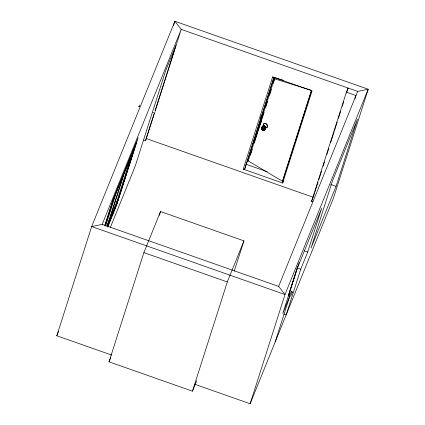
<?xml version="1.0" encoding="UTF-8"?>
<svg xmlns="http://www.w3.org/2000/svg" width="425" height="425" viewBox="0 0 425 425"><rect width="100%" height="100%" fill="white"/><g stroke="black" fill="none" stroke-linecap="round" stroke-linejoin="round"><path stroke-width="0.64" d="M260.775 121.082L260.408 122.628L260.775 121.082L261.178 121.322L260.706 122.613M290.631 296.321L292.342 292.129L292.177 291.667A0.632 0.494 22.1 0 0 291.608 291.47L291.215 291.736L291.38 292.198M261.343 128.297C262.363 122.554 268.387 131.824 262.687 130.225M261.832 127.341C262.124 124.642 265.917 126.379 265.561 128.499M262.188 127.08L262.746 125.959L264.44 125.752M263.468 124.886L263.787 123.887M283.385 80.298L272.622 76.941L243.196 169.155L244.545 169.575L273.668 78.264M139.177 106.17L139.071 106.5L139.188 106.138M111.86 355.13L56.796 335.771L91.657 226.546L174.856 21.25L368.204 89.229L333.343 198.454L250.144 403.75L195.08 384.391M104.895 225.277L113.108 199.543L138.152 137.748L116.721 204.898L107.796 226.923M105.033 225.393L112.869 200.844L136.244 143.167L116.96 203.602L107.509 226.913M105.14 225.617L114.819 195.282M105.655 226.047L118.511 185.757M107.063 226.541L124.137 173.033M107.366 226.153L123.903 174.33L134.337 148.585L117.194 202.3L107.254 226.822M132.945 150.907L116.604 202.093L107.663 224.166M173.442 25.67L174.856 21.25L181.225 29.373L357.659 91.402L368.204 89.229L285.005 294.525L250.144 403.75M143.719 140.022L145.531 140.659L154.397 112.875M155.003 110.978L175.961 45.31L165.665 70.715L135.235 166.063L110.362 227.428M145.531 140.659L154.626 112.71M155.231 110.819L181.225 29.373L102.197 224.373L91.657 226.546L285.005 294.525L278.635 286.402L102.197 224.373M155.284 111.802L155.194 112.099M196.674 380.752L192.456 391.165L109.028 361.834L143.884 252.604L160.528 211.538L243.955 240.869L234.218 271.161M260.663 117.465L261.269 115.573M244.545 169.575L273.604 78.513L272.622 76.941L312.083 90.812L282.652 183.026L243.196 169.155M311.605 90.546L282.62 181.363L248.232 160.947L274.598 78.333M250.426 155.162L252.238 149.483M254.251 143.177L257.672 132.457M258.076 131.192L260.69 122.995M261.035 121.816L261.609 120.02L261.136 120.626L261.534 120.865L260.387 124.461L259.988 124.228M261.896 119.213L264.111 112.274M265.721 107.228L267.532 101.554M269.546 95.248L271.357 89.569M273.371 83.263L274.778 78.848M192.456 391.165L227.311 281.94L243.955 240.869M311.429 90.318L282.365 181.379L283.268 181.661M312.747 201.801L311.552 201.381L346.407 92.156L348.08 88.033L346.465 93.086M313.22 197.258L314.627 192.838M315.031 191.579L318.054 182.107M318.862 179.584L321.481 171.376M323.09 166.324L324.503 161.904M326.921 154.328L328.732 148.644M330.751 142.333L334.172 131.596M334.576 130.337L337.195 122.129M338.406 118.341L340.622 111.392M342.237 106.346L343.644 101.926M288.873 294.095L297.543 266.916M288.835 294.732L299.094 262.576M275.188 341.955L289.76 296.294L288.554 295.869M354.981 98.68L355.991 95.524L346.407 92.156M289.76 296.294L282.806 313.459L296.804 269.593L321.709 208.138L307.711 252.009L300.751 269.174L286.179 314.835L283.762 313.985M336.063 186.325L357.489 119.181L332.446 180.976L311.02 248.12L336.063 186.325L330.629 184.413M159.311 215.326L160.528 211.538M56.796 335.771L58.538 331.473M109.028 361.834L110.766 357.542M282.652 183.026L283.348 181.31M311.552 201.381L312.981 197.848M278.635 286.402L357.659 91.402M289.776 295.274L291.215 291.736M261.412 127.872C264.642 124.121 266.183 133.652 261.784 129.662M262.634 126.416L263.075 125.8L264.44 126.018L265.471 127.187L265.673 128.159M262.05 128.446L262.225 129.625M265.439 127.994L265.598 127.064M265.519 128.578L265.694 128.228M265.598 128.61L265.12 129.28M292.342 292.129L291.943 292.395M267.027 126.894L267.224 126.538M248.232 160.947L248.816 160.204M263.351 126.055L264.122 125.694M139.384 105.198L139.777 105.166M289.829 295.184L290.121 295.152L288.293 294.509M262.565 129.529L262.544 129.072L262.347 129.683M263.904 123.845C266.879 122.055 269.163 128.701 265.253 127.994M262.618 129.853L262.825 129.811A0.547 0.398 48.8 0 0 262.932 129.412M264.116 129.933C265.63 129.928 266.087 127.845 265.487 126.719M264.483 126.028L265.28 126.926M265.487 127.697C271.57 127.633 263.378 119.117 263.288 125.763M262.549 128.972L262.236 128.998A0.547 0.398 48.8 0 0 262.108 129.386L262.161 129.513M262.958 130.023L262.299 129.71M273.604 78.513L310.797 90.121M245.905 164.225L267.203 171.711M146.365 138.598L312.789 197.11M304.082 250.734L307.711 252.009M116.041 201.896L117.194 202.3M297.128 267.899L300.751 269.174M143.884 252.604L227.311 281.94M153.547 112.705L152.867 112.418M264.223 125.667L264.759 125.89M262.538 128.961L262.947 129.423M260.408 122.235L260.807 122.474M264.632 125.853L265.333 126.501M263.017 128.334L263.59 129.136M266.183 124.036L266.9 124.738M265.301 126.395L265.577 126.926M261.869 129.471L261.418 128.456M261.726 129.402C260.854 127.537 263.819 127.41 263.914 129.147C264.058 131.612 260.594 129.662 261.37 127.936M267.144 125.184L267.283 125.657M138.975 106.447L139.102 106.085L138.975 106.447M262.257 128.786L262.135 128.849A0.76 0.558 48.8 0 0 261.959 129.391L262.363 129.949L262.937 129.97A0.76 0.558 48.8 0 0 263.107 129.428L262.257 128.786"/></g></svg>
